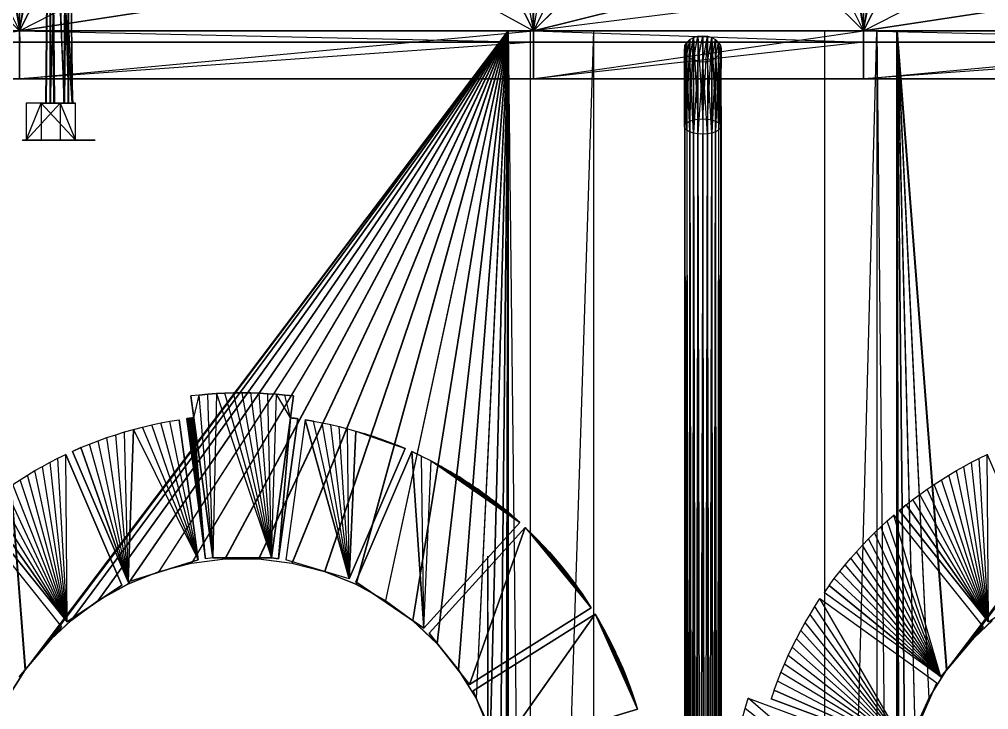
# Model space of a CAD drawing. Extents: x -41 to 47, y -35.8 to 51.3.
# Drawn here: x -8.547 to -5.907, y 44.248 to 46.127 of the extents above; entities that cross this region are included whole.
import ezdxf

# ---------------------------------------------------------------- set-up
doc = ezdxf.new("R2010")
doc.units = 0
doc.header["$MEASUREMENT"] = 0
doc.layers.add('PYDXF', color=8, linetype='CONTINUOUS')

msp = doc.modelspace()

# ---------------------------------------------------------------- linework, layer by layer
at = {"layer": 'PYDXF'}
for p, q in [((-8.4639, 45.8985), (-8.4639, 47.4074)), ((-8.4639, 45.8985), (-8.4627, 47.4074)), ((-8.4146, 47.4074), (-8.4639, 45.8985)), ((-8.4627, 47.4074), (-8.4627, 45.8985)), ((-8.4627, 47.4074), (-8.4135, 45.8985)), ((-8.4146, 45.8985), (-8.4146, 47.4074)), ((-8.4146, 47.4074), (-8.4135, 45.8985)), ((-8.4135, 47.4074), (-8.4135, 45.8985)), ((-8.4756, 45.8985), (-8.4639, 46.9818)), ((-8.4738, 45.8985), (-8.4639, 46.9818)), ((-8.4639, 46.9818), (-8.4264, 45.8985)), ((-8.4626, 46.9818), (-8.4515, 45.8985)), ((-8.4626, 46.9818), (-8.4023, 45.8985)), ((-8.4533, 45.8985), (-8.4626, 46.9818)), ((-8.4264, 45.8985), (-8.4147, 46.9818)), ((-8.4023, 45.8985), (-8.4134, 46.9818)), ((-8.5471, 46.9654), (-8.5471, 46.0954)), ((-8.5471, 46.9654), (-8.5467, 46.0954)), ((-8.5467, 46.9654), (-8.5467, 46.0954)), ((-7.1479, 46.0954), (-7.1479, 46.9654)), ((-7.1479, 46.0954), (-6.2484, 46.9654)), ((-7.1475, 46.9654), (-7.1479, 46.0954)), ((-7.1475, 46.9654), (-7.1475, 46.0954)), ((-6.2484, 46.9654), (-6.2484, 46.0954)), ((-6.2484, 46.9654), (-6.2479, 46.0954)), ((-6.248, 46.9654), (-6.2479, 46.0954)), ((-8.6467, 46.8654), (-8.5467, 46.0954)), ((-8.5467, 46.8654), (-8.5467, 46.0954)), ((-8.5467, 46.0954), (-8.5467, 46.8654)), ((-7.1475, 46.0954), (-7.1475, 46.8654)), ((-7.1474, 46.8654), (-7.1474, 46.0954)), ((-6.3479, 46.8654), (-6.2479, 46.0954)), ((-6.248, 46.8654), (-6.2479, 46.0954)), ((-6.2479, 46.0954), (-6.2479, 46.8654)), ((-8.5471, 46.0954), (-8.5471, 46.8154)), ((-8.5471, 46.0954), (-7.1479, 46.8154)), ((-8.5467, 46.8154), (-8.5471, 46.0954)), ((-8.4468, 46.8154), (-8.5467, 46.0954)), ((-8.5467, 46.8154), (-8.5467, 46.0954)), ((-8.4468, 46.8154), (-7.1475, 46.0954)), ((-7.1479, 46.8154), (-7.1479, 46.0954)), ((-7.1479, 46.8154), (-7.1475, 46.0954)), ((-7.1475, 46.0954), (-7.1475, 46.8154)), ((-6.2484, 46.0954), (-6.2484, 46.8154)), ((-6.2484, 46.0954), (-4.8491, 46.8154)), ((-6.248, 46.8154), (-6.2484, 46.0954)), ((-6.248, 46.8154), (-6.2479, 46.0954)), ((-6.148, 46.8154), (-6.2479, 46.0954)), ((-8.4738, 45.8985), (-8.4639, 46.7956)), ((-8.4246, 45.8985), (-8.4639, 46.7956)), ((-8.4041, 45.8985), (-8.4626, 46.7956)), ((-8.4533, 45.8985), (-8.4626, 46.7956)), ((-8.4264, 45.8985), (-8.4147, 46.7956)), ((-8.4147, 46.7956), (-8.4246, 45.8985)), ((-8.4134, 46.7956), (-8.4041, 45.8985)), ((-8.4023, 45.8985), (-8.4134, 46.7956)), ((-8.5467, 46.7154), (-8.5467, 46.0954)), ((-8.5467, 46.0954), (-8.5467, 46.7154)), ((-7.1475, 46.7154), (-7.1475, 46.0954)), ((-7.1475, 46.0954), (-7.1475, 46.7154)), ((-6.2479, 46.7154), (-6.2479, 46.0954)), ((-6.2479, 46.0954), (-6.2479, 46.7154)), ((-8.6466, 46.6654), (-8.5467, 46.0954)), ((-7.1475, 46.0954), (-7.0475, 46.6654)), ((-6.3479, 46.6654), (-6.2479, 46.0954)), ((-8.5467, 46.0954), (-8.4468, 46.6154)), ((-7.2474, 46.6154), (-7.1475, 46.0954)), ((-6.2479, 46.0954), (-6.148, 46.6154)), ((-8.6467, 46.2954), (-8.5467, 46.0954)), ((-7.2474, 46.2954), (-8.5467, 46.0954)), ((-8.5467, 46.0954), (-7.2474, 46.2954)), ((-8.4468, 46.2954), (-8.5467, 46.0954)), ((-8.5467, 46.0954), (-8.4468, 46.2954)), ((-7.1475, 46.0954), (-7.2474, 46.2954)), ((-7.2474, 46.2954), (-7.1475, 46.0954)), ((-6.3479, 46.2954), (-7.1475, 46.0954)), ((-7.1475, 46.0954), (-7.0475, 46.2954)), ((-7.1474, 46.0954), (-6.3479, 46.2954)), ((-7.0475, 46.2954), (-7.1474, 46.0954)), ((-6.3479, 46.2954), (-6.248, 46.0954)), ((-6.2479, 46.0954), (-4.9486, 46.2954)), ((-4.9486, 46.2954), (-6.2479, 46.0954)), ((-6.148, 46.2954), (-6.2479, 46.0954)), ((-6.2479, 46.0954), (-6.148, 46.2954)), ((-8.5467, 46.0954), (-8.6467, 46.1954)), ((-7.0475, 46.1954), (-7.1475, 46.0954)), ((-6.3479, 46.1954), (-7.1475, 46.0954)), ((-6.2479, 46.0954), (-6.3479, 46.1954)), ((-9.4466, 46.0954), (-8.5471, 46.0954)), ((-9.4466, 46.0954), (-8.5467, 46.0954)), ((-8.5467, 46.0954), (-9.4462, 46.0954)), ((-8.5466, 46.0954), (-9.4462, 46.0954)), ((-9.4462, 46.0954), (-8.5467, 46.0954)), ((-9.4462, 45.9654), (-8.5467, 46.0954)), ((-9.4461, 46.0954), (-8.5466, 46.0654)), ((-8.667, 46.0954), (-7.217, 46.0954)), ((-8.5319, 44.3564), (-8.667, 46.0954)), ((-8.6663, 46.0954), (-8.5312, 44.3564)), ((-8.6663, 46.0954), (-7.2163, 46.0954)), ((-8.6663, 46.0954), (-7.217, 46.0954)), ((-8.5467, 46.0954), (-8.5471, 46.0954)), ((-8.5471, 46.0954), (-8.5467, 46.0954)), ((-8.5471, 46.0954), (-7.1475, 46.0954)), ((-8.5471, 46.0954), (-7.1479, 46.0954)), ((-8.5467, 46.0954), (-8.5466, 46.0654)), ((-8.5467, 46.0954), (-8.5467, 45.9654)), ((-7.1475, 46.0954), (-8.5467, 46.0954)), ((-7.1474, 46.0954), (-8.5467, 46.0954)), ((-8.5466, 46.0654), (-8.5467, 46.0954)), ((-8.5467, 46.0954), (-7.1475, 46.0954)), ((-8.5467, 45.9654), (-7.1475, 46.0954)), ((-8.5467, 45.9654), (-8.5467, 46.0954)), ((-8.5466, 46.0654), (-8.5466, 46.0954)), ((-8.5466, 46.0954), (-7.1474, 46.0654)), ((-7.217, 46.0954), (-8.5319, 44.3564)), ((-8.5312, 44.3564), (-7.2163, 46.0954)), ((-7.217, 46.0954), (-8.4739, 44.4276)), ((-7.2163, 46.0954), (-8.4732, 44.4276)), ((-7.217, 46.0954), (-8.4073, 44.4909)), ((-7.2163, 46.0954), (-8.4067, 44.4909)), ((-7.217, 46.0954), (-8.3334, 44.5452)), ((-7.2163, 46.0954), (-8.3327, 44.5452)), ((-7.217, 46.0954), (-8.2531, 44.5898)), ((-7.2163, 46.0954), (-8.2524, 44.5898)), ((-7.217, 46.0954), (-8.1678, 44.6239)), ((-7.2163, 46.0954), (-8.1672, 44.6239)), ((-7.217, 46.0954), (-8.0789, 44.6469)), ((-7.2163, 46.0954), (-8.0783, 44.6469)), ((-7.217, 46.0954), (-7.9879, 44.6585)), ((-7.2163, 46.0954), (-7.9872, 44.6585)), ((-7.217, 46.0954), (-7.8961, 44.6585)), ((-7.2163, 46.0954), (-7.8954, 44.6585)), ((-7.217, 46.0954), (-7.805, 44.6469)), ((-7.2163, 46.0954), (-7.8043, 44.6469)), ((-7.217, 46.0954), (-7.7161, 44.6239)), ((-7.2163, 46.0954), (-7.7154, 44.6239)), ((-7.217, 46.0954), (-7.6308, 44.5898)), ((-7.2163, 46.0954), (-7.6302, 44.5898)), ((-7.217, 46.0954), (-7.5506, 44.5452)), ((-7.2163, 46.0954), (-7.5499, 44.5452)), ((-7.217, 46.0954), (-7.4766, 44.4909)), ((-7.2163, 46.0954), (-7.4759, 44.4909)), ((-7.217, 46.0954), (-7.41, 44.4276)), ((-7.2163, 46.0954), (-7.4094, 44.4276)), ((-7.217, 46.0954), (-7.352, 44.3564)), ((-7.2163, 46.0954), (-7.3514, 44.3564)), ((-7.217, 46.0954), (-7.3035, 44.2785)), ((-7.2163, 46.0954), (-7.3028, 44.2785)), ((-7.217, 46.0954), (-7.2652, 44.1951)), ((-7.2163, 46.0954), (-7.2645, 44.1951)), ((-7.217, 46.0954), (-7.2377, 44.1074)), ((-7.2163, 46.0954), (-7.2371, 44.1074)), ((-7.217, 46.0954), (-7.2216, 44.0171)), ((-7.2163, 46.0954), (-7.2209, 44.0171)), ((-7.217, 46.0954), (-7.217, 43.9254)), ((-7.217, 46.0954), (-7.2163, 46.0954)), ((-7.217, 46.0954), (-7.2163, 43.9254)), ((-7.2163, 46.0954), (-7.2163, 43.9254)), ((-6.1562, 46.0954), (-7.2162, 46.0954)), ((-7.2162, 46.0954), (-7.2162, 40.7954)), ((-7.1552, 46.0954), (-7.2162, 46.0954)), ((-7.2162, 46.0954), (-7.1552, 40.7954)), ((-6.9839, 46.0954), (-7.1552, 46.0954)), ((-7.1552, 40.7954), (-7.1552, 46.0954)), ((-6.9839, 46.0954), (-7.1552, 40.7954)), ((-6.1562, 46.0954), (-7.1552, 46.0954)), ((-7.1479, 46.0954), (-6.2484, 46.0954)), ((-7.1479, 46.0954), (-7.1475, 46.0954)), ((-7.1479, 46.0954), (-6.2479, 46.0954)), ((-6.248, 46.0954), (-7.1475, 46.0954)), ((-7.1475, 46.0954), (-7.1474, 46.0654)), ((-7.1475, 46.0954), (-7.1475, 45.9654)), ((-7.1474, 46.0654), (-7.1474, 46.0954)), ((-6.2478, 46.0954), (-7.1474, 46.0954)), ((-7.1474, 46.0954), (-6.2479, 46.0954)), ((-7.1474, 46.0954), (-6.2478, 46.0654)), ((-7.1474, 45.9654), (-6.2479, 46.0954)), ((-7.1474, 45.9654), (-7.1474, 46.0954)), ((-6.9839, 46.0954), (-6.9839, 40.7954)), ((-6.9839, 46.0954), (-6.3541, 46.0954)), ((-6.1562, 46.0954), (-6.9839, 46.0954)), ((-6.2116, 46.0954), (-6.3541, 46.0954)), ((-6.3541, 46.0954), (-6.3541, 40.7954)), ((-6.3541, 40.7954), (-6.2116, 46.0954)), ((-6.1562, 46.0954), (-6.3541, 46.0954)), ((-6.2484, 46.0954), (-4.8491, 46.0954)), ((-6.2484, 46.0954), (-6.2479, 46.0954)), ((-6.2484, 46.0954), (-4.8487, 46.0954)), ((-6.2479, 46.0954), (-6.2484, 46.0954)), ((-6.2479, 46.0954), (-6.2478, 46.0654)), ((-6.2479, 46.0954), (-6.2479, 45.9654)), ((-6.2479, 46.0954), (-4.8487, 46.0954)), ((-4.8487, 46.0954), (-6.2479, 46.0954)), ((-6.2479, 45.9654), (-4.8487, 46.0954)), ((-6.2479, 45.9654), (-6.2479, 46.0954)), ((-6.2478, 46.0654), (-6.2478, 46.0954)), ((-6.2478, 46.0954), (-4.8486, 46.0654)), ((-6.2478, 46.0954), (-4.8486, 46.0954)), ((-6.2116, 46.0954), (-6.1562, 46.0954)), ((-6.2116, 46.0954), (-6.1562, 40.7954)), ((-6.1562, 46.0954), (-6.2116, 46.0954)), ((-6.2116, 46.0954), (-6.2116, 40.7954)), ((-6.157, 43.9254), (-6.157, 46.0954)), ((-6.157, 46.0954), (-4.707, 46.0954)), ((-6.157, 46.0954), (-6.1524, 44.0171)), ((-6.157, 46.0954), (-6.1563, 46.0954)), ((-6.1563, 46.0954), (-6.157, 43.9254)), ((-6.157, 46.0954), (-6.0704, 44.2785)), ((-6.157, 46.0954), (-6.1362, 44.1074)), ((-6.157, 46.0954), (-6.1088, 44.1951)), ((-6.0219, 44.3564), (-6.157, 46.0954)), ((-6.1563, 46.0954), (-6.1563, 43.9254)), ((-6.1517, 44.0171), (-6.1563, 46.0954)), ((-6.1563, 46.0954), (-6.1081, 44.1951)), ((-6.1563, 46.0954), (-6.1355, 44.1074)), ((-6.1563, 46.0954), (-6.0212, 44.3564)), ((-6.1563, 46.0954), (-6.0698, 44.2785)), ((-6.1563, 46.0954), (-4.7063, 46.0954)), ((-6.1563, 46.0954), (-4.707, 46.0954)), ((-6.1562, 40.7954), (-6.1562, 46.0954)), ((-6.1562, 46.0954), (-6.1562, 40.7954)), ((-4.707, 46.0954), (-6.0219, 44.3564)), ((-6.0212, 44.3564), (-4.7063, 46.0954)), ((-4.707, 46.0954), (-5.9639, 44.4276)), ((-4.7063, 46.0954), (-5.9632, 44.4276)), ((-6.7295, 46.0292), (-6.7216, 46.0718)), ((-6.7295, 46.0645), (-6.7216, 46.0718)), ((-6.7295, 45.8457), (-6.7216, 46.0718)), ((-6.7216, 46.0718), (-6.7112, 46.0774)), ((-6.7216, 46.0218), (-6.7112, 46.0774)), ((-6.7216, 45.85), (-6.7112, 46.0774)), ((-6.7216, 46.0718), (-6.7216, 46.0218)), ((-6.7216, 46.0718), (-6.7216, 45.85)), ((-6.7112, 46.0774), (-6.6992, 46.081)), ((-6.7112, 46.0162), (-6.6992, 46.081)), ((-6.7112, 46.0774), (-6.7112, 46.0162)), ((-6.7112, 46.0774), (-6.6992, 45.8554)), ((-6.7112, 46.0774), (-6.7112, 45.8533)), ((-6.6992, 46.081), (-6.6862, 46.0822)), ((-6.6992, 46.0127), (-6.6862, 46.0822)), ((-6.6992, 46.081), (-6.6992, 46.0127)), ((-6.6992, 46.081), (-6.6992, 45.8554)), ((-6.6992, 46.081), (-6.6862, 45.8561)), ((-6.6862, 46.0822), (-6.6733, 46.081)), ((-6.6862, 46.0822), (-6.6862, 46.0115)), ((-6.6862, 45.8561), (-6.6862, 46.0822)), ((-6.6862, 46.0115), (-6.6733, 46.081)), ((-6.6862, 45.8561), (-6.6733, 46.081)), ((-6.6733, 46.081), (-6.6612, 46.0774)), ((-6.6733, 46.081), (-6.6733, 46.0127)), ((-6.6733, 46.081), (-6.6733, 45.8554)), ((-6.6733, 46.0127), (-6.6612, 46.0774)), ((-6.6733, 45.8554), (-6.6612, 46.0774)), ((-6.6612, 46.0774), (-6.6509, 46.0718)), ((-6.6612, 46.0774), (-6.6612, 46.0162)), ((-6.6612, 46.0774), (-6.6612, 45.8533)), ((-6.6612, 46.0774), (-6.6509, 45.85)), ((-6.6612, 46.0162), (-6.6509, 46.0718)), ((-6.6509, 46.0718), (-6.6509, 46.0218)), ((-6.6509, 46.0718), (-6.6429, 46.0645)), ((-6.6429, 45.8457), (-6.6509, 46.0718)), ((-6.6509, 45.85), (-6.6509, 46.0718)), ((-9.4462, 46.0654), (-8.5467, 46.0654)), ((-8.5467, 46.0654), (-9.4462, 45.9654)), ((-8.5466, 46.0654), (-9.4461, 46.0654)), ((-8.5467, 45.9654), (-8.5467, 46.0654)), ((-8.5467, 46.0654), (-7.1474, 46.0654)), ((-7.1474, 46.0654), (-8.5467, 45.9654)), ((-8.5467, 46.0654), (-8.5467, 45.9654)), ((-7.1474, 46.0654), (-8.5466, 46.0654)), ((-7.1474, 45.9654), (-7.1474, 46.0654)), ((-7.1474, 46.0654), (-6.2479, 46.0654)), ((-6.2479, 46.0654), (-7.1474, 45.9654)), ((-7.1474, 46.0654), (-7.1474, 45.9654)), ((-6.2478, 46.0654), (-7.1474, 46.0654)), ((-6.7345, 46.056), (-6.7362, 46.0468)), ((-6.7362, 45.8354), (-6.7345, 46.056)), ((-6.7345, 46.0377), (-6.7362, 46.0468)), ((-6.7345, 45.83), (-6.7362, 46.0468)), ((-6.7362, 46.0468), (-6.7362, 45.8354)), ((-6.7345, 46.056), (-6.7295, 46.0645)), ((-6.7345, 46.0377), (-6.7295, 46.0645)), ((-6.7345, 45.8407), (-6.7295, 46.0645)), ((-6.7345, 46.056), (-6.7345, 46.0377)), ((-6.7345, 46.056), (-6.7345, 45.8407)), ((-6.7295, 46.0645), (-6.7295, 46.0292)), ((-6.7295, 46.0645), (-6.7295, 45.8457)), ((-6.6509, 46.0218), (-6.6429, 46.0645)), ((-6.6429, 46.0645), (-6.6379, 46.056)), ((-6.6429, 46.0645), (-6.6429, 46.0292)), ((-6.6429, 46.0645), (-6.6429, 45.8457)), ((-6.6379, 45.8407), (-6.6429, 46.0645)), ((-6.6429, 46.0292), (-6.6379, 46.056)), ((-6.6379, 46.056), (-6.6379, 46.0377)), ((-6.6379, 46.056), (-6.6362, 46.0468)), ((-6.6379, 46.056), (-6.6362, 45.8354)), ((-6.6379, 45.8407), (-6.6379, 46.056)), ((-6.6379, 46.0377), (-6.6362, 46.0468)), ((-6.6362, 46.0468), (-6.6379, 45.83)), ((-6.6362, 45.8354), (-6.6362, 46.0468)), ((-6.2479, 45.9654), (-6.2479, 46.0654)), ((-6.2479, 46.0654), (-4.8486, 46.0654)), ((-4.8486, 46.0654), (-6.2479, 45.9654)), ((-6.2479, 46.0654), (-6.2479, 45.9654)), ((-4.8486, 46.0654), (-6.2478, 46.0654)), ((-6.7345, 46.0377), (-6.7295, 46.0292)), ((-6.7345, 46.0377), (-6.7345, 45.83)), ((-6.7295, 45.825), (-6.7345, 46.0377)), ((-6.7295, 46.0292), (-6.7216, 46.0218)), ((-6.7295, 46.0292), (-6.7295, 45.825)), ((-6.7216, 45.8207), (-6.7295, 46.0292)), ((-6.7216, 46.0218), (-6.7112, 46.0162)), ((-6.7216, 46.0218), (-6.7216, 45.8207)), ((-6.7112, 45.8174), (-6.7216, 46.0218)), ((-6.7112, 46.0162), (-6.6992, 46.0127)), ((-6.7112, 45.8174), (-6.7112, 46.0162)), ((-6.6733, 46.0127), (-6.6612, 46.0162)), ((-6.6612, 46.0162), (-6.6509, 46.0218)), ((-6.6509, 46.0218), (-6.6612, 45.8174)), ((-6.6612, 45.8174), (-6.6612, 46.0162)), ((-6.6509, 46.0218), (-6.6429, 46.0292)), ((-6.6429, 46.0292), (-6.6509, 45.8207)), ((-6.6509, 45.8207), (-6.6509, 46.0218)), ((-6.6429, 46.0292), (-6.6379, 46.0377)), ((-6.6379, 46.0377), (-6.6429, 45.825)), ((-6.6429, 46.0292), (-6.6429, 45.825)), ((-6.6379, 45.83), (-6.6379, 46.0377)), ((-6.6992, 46.0127), (-6.7112, 45.8174)), ((-6.6992, 46.0127), (-6.6862, 46.0115)), ((-6.6992, 45.8154), (-6.6992, 46.0127)), ((-6.6862, 46.0115), (-6.6992, 45.8154)), ((-6.6862, 46.0115), (-6.6733, 46.0127)), ((-6.6733, 45.8154), (-6.6862, 46.0115)), ((-6.6862, 46.0115), (-6.6862, 45.8147)), ((-6.6612, 45.8174), (-6.6733, 46.0127)), ((-6.6733, 46.0127), (-6.6733, 45.8154)), ((-8.5467, 45.9654), (-9.4462, 45.9654)), ((-9.4462, 45.9654), (-8.5467, 45.9654)), ((-7.1475, 45.9654), (-8.5467, 45.9654)), ((-8.5467, 45.9654), (-7.1474, 45.9654)), ((-6.2479, 45.9654), (-7.1474, 45.9654)), ((-7.1474, 45.9654), (-6.2479, 45.9654)), ((-6.6862, 45.9854), (-6.6862, 45.8354)), ((-4.8487, 45.9654), (-6.2479, 45.9654)), ((-6.2479, 45.9654), (-4.8486, 45.9654)), ((-8.4879, 45.8985), (-8.5294, 45.8985)), ((-8.436, 45.8985), (-8.5294, 45.7985)), ((-8.5294, 45.8985), (-8.5294, 45.7985)), ((-8.436, 45.8985), (-8.5294, 45.8985)), ((-8.5294, 45.7985), (-8.4879, 45.8985)), ((-8.3944, 45.8985), (-8.4879, 45.8985)), ((-8.4879, 45.8985), (-8.436, 45.8985)), ((-8.4879, 45.8985), (-8.3944, 45.7985)), ((-8.4879, 45.8985), (-8.4879, 45.7985)), ((-8.4738, 45.8985), (-8.4756, 45.8985)), ((-8.4756, 45.8985), (-8.4264, 45.8985)), ((-8.4264, 45.8985), (-8.4738, 45.8985)), ((-8.4738, 45.8985), (-8.4246, 45.8985)), ((-8.4639, 45.8985), (-8.4627, 45.8985)), ((-8.4639, 45.8985), (-8.4146, 45.8985)), ((-8.4639, 45.8985), (-8.4135, 45.8985)), ((-8.4135, 45.8985), (-8.4627, 45.8985)), ((-8.4533, 45.8985), (-8.4041, 45.8985)), ((-8.4533, 45.8985), (-8.4515, 45.8985)), ((-8.4023, 45.8985), (-8.4533, 45.8985)), ((-8.4515, 45.8985), (-8.4023, 45.8985)), ((-8.436, 45.8985), (-8.436, 45.7985)), ((-8.436, 45.8985), (-8.3944, 45.8985)), ((-8.436, 45.8985), (-8.3944, 45.7985)), ((-8.4264, 45.8985), (-8.4246, 45.8985)), ((-8.4135, 45.8985), (-8.4146, 45.8985)), ((-8.4041, 45.8985), (-8.4023, 45.8985)), ((-8.3944, 45.7985), (-8.3944, 45.8985)), ((-6.7362, 45.8354), (-6.7345, 45.8407)), ((-6.7362, 45.8354), (-6.7345, 40.2007)), ((-6.7362, 45.8354), (-6.7362, 40.1954)), ((-6.7345, 45.83), (-6.7362, 45.8354)), ((-6.7345, 45.8407), (-6.7295, 45.8457)), ((-6.7345, 45.8407), (-6.7345, 40.2007)), ((-6.7345, 45.8407), (-6.7295, 40.2057)), ((-6.7295, 45.8457), (-6.7216, 45.85)), ((-6.7295, 45.8457), (-6.7295, 40.2057)), ((-6.7295, 45.8457), (-6.7216, 40.21)), ((-6.7216, 45.85), (-6.7112, 45.8533)), ((-6.7216, 40.21), (-6.7216, 45.85)), ((-6.7216, 45.85), (-6.7112, 40.2133)), ((-6.7112, 45.8533), (-6.6992, 45.8554)), ((-6.7112, 45.8533), (-6.7112, 40.2133)), ((-6.7112, 45.8533), (-6.6992, 40.2154)), ((-6.6992, 45.8554), (-6.6862, 45.8561)), ((-6.6992, 45.8554), (-6.6862, 40.2161)), ((-6.6992, 40.2154), (-6.6992, 45.8554)), ((-6.6862, 45.8561), (-6.6733, 45.8554)), ((-6.6862, 45.8561), (-6.6862, 40.2161)), ((-6.6862, 40.2161), (-6.6733, 45.8554)), ((-6.6862, 45.8354), (-6.6862, 40.1954)), ((-6.6733, 45.8554), (-6.6612, 45.8533)), ((-6.6733, 45.8554), (-6.6733, 40.2154)), ((-6.6733, 40.2154), (-6.6612, 45.8533)), ((-6.6612, 45.8533), (-6.6509, 45.85)), ((-6.6612, 45.8533), (-6.6612, 40.2133)), ((-6.6612, 40.2133), (-6.6509, 45.85)), ((-6.6429, 45.8457), (-6.6509, 45.85)), ((-6.6429, 40.2057), (-6.6509, 45.85)), ((-6.6509, 45.85), (-6.6509, 40.21)), ((-6.6379, 45.8407), (-6.6429, 45.8457)), ((-6.6429, 45.8457), (-6.6379, 40.2007)), ((-6.6429, 45.8457), (-6.6429, 40.2057)), ((-6.6379, 45.8407), (-6.6379, 40.2007)), ((-6.6379, 45.8407), (-6.6362, 45.8354)), ((-6.6379, 45.8407), (-6.6362, 40.1954)), ((-6.6362, 45.8354), (-6.6379, 40.19)), ((-6.6362, 45.8354), (-6.6379, 45.83)), ((-6.6362, 45.8354), (-6.6362, 40.1954)), ((-6.7345, 45.83), (-6.7362, 40.1954)), ((-6.7345, 45.83), (-6.7345, 40.19)), ((-6.7295, 45.825), (-6.7345, 45.83)), ((-6.7295, 45.825), (-6.7345, 40.19)), ((-6.7216, 45.8207), (-6.7295, 45.825)), ((-6.7295, 45.825), (-6.7295, 40.185)), ((-6.7216, 45.8207), (-6.7295, 40.185)), ((-6.7112, 45.8174), (-6.7216, 45.8207)), ((-6.7216, 45.8207), (-6.7216, 40.1807)), ((-6.7112, 45.8174), (-6.7216, 40.1807)), ((-6.6992, 45.8154), (-6.7112, 45.8174)), ((-6.7112, 40.1774), (-6.7112, 45.8174)), ((-6.6992, 45.8154), (-6.7112, 40.1774)), ((-6.6862, 45.8147), (-6.6992, 45.8154)), ((-6.6992, 40.1754), (-6.6992, 45.8154)), ((-6.6862, 45.8147), (-6.6992, 40.1754)), ((-6.6733, 45.8154), (-6.6862, 45.8147)), ((-6.6862, 45.8147), (-6.6862, 40.1747)), ((-6.6733, 40.1754), (-6.6862, 45.8147)), ((-6.6612, 45.8174), (-6.6733, 45.8154)), ((-6.6733, 45.8154), (-6.6733, 40.1754)), ((-6.6612, 40.1774), (-6.6733, 45.8154)), ((-6.6509, 45.8207), (-6.6612, 45.8174)), ((-6.6612, 45.8174), (-6.6612, 40.1774)), ((-6.6509, 40.1807), (-6.6612, 45.8174)), ((-6.6429, 45.825), (-6.6509, 40.1807)), ((-6.6429, 45.825), (-6.6509, 45.8207)), ((-6.6509, 40.1807), (-6.6509, 45.8207)), ((-6.6379, 45.83), (-6.6429, 40.185)), ((-6.6379, 45.83), (-6.6429, 45.825)), ((-6.6429, 45.825), (-6.6429, 40.185)), ((-6.6379, 45.83), (-6.6379, 40.19)), ((-8.5395, 45.7985), (-8.538, 45.7985)), ((-8.5395, 45.7985), (-8.3428, 45.7985)), ((-8.538, 45.7985), (-8.3412, 45.7985)), ((-8.3428, 45.7985), (-8.538, 45.7985)), ((-8.5294, 45.7985), (-8.436, 45.7985)), ((-8.5294, 45.7985), (-8.4879, 45.7985)), ((-8.3944, 45.7985), (-8.4879, 45.7985)), ((-8.436, 45.7985), (-8.4879, 45.7985)), ((-8.3944, 45.7985), (-8.436, 45.7985)), ((-8.3412, 45.7985), (-8.3428, 45.7985)), ((-8.0575, 45.1045), (-8.0807, 45.102)), ((-8.0807, 45.1022), (-8.0807, 45.102)), ((-8.0726, 45.0425), (-8.0807, 45.102)), ((-8.0807, 45.102), (-8.0727, 45.0425)), ((-8.0726, 45.0425), (-8.0575, 45.1045)), ((-8.0575, 45.1045), (-8.0342, 45.1066)), ((-8.0342, 45.1066), (-8.0575, 45.1045)), ((-8.0209, 44.661), (-8.0575, 45.1045)), ((-8.0342, 45.1066), (-8.0109, 45.1082)), ((-8.0109, 45.1082), (-8.0342, 45.1066)), ((-8.0209, 44.661), (-8.0342, 45.1066)), ((-8.0109, 45.1082), (-8.0209, 44.661)), ((-8.0109, 45.1082), (-7.9875, 45.1093)), ((-7.9875, 45.1093), (-8.0109, 45.1082)), ((-8.0109, 45.1082), (-7.861, 44.661)), ((-7.9875, 45.1093), (-7.9641, 45.11)), ((-7.9642, 45.11), (-7.9875, 45.1093)), ((-7.861, 44.661), (-7.9875, 45.1093)), ((-7.9408, 45.1102), (-7.9642, 45.11)), ((-7.9641, 45.11), (-7.9408, 45.1102)), ((-7.861, 44.661), (-7.9641, 45.11)), ((-7.9174, 45.11), (-7.9408, 45.1102)), ((-7.9408, 45.1102), (-7.9174, 45.11)), ((-7.861, 44.661), (-7.9408, 45.1102)), ((-7.894, 45.1093), (-7.9174, 45.11)), ((-7.9174, 45.11), (-7.894, 45.1093)), ((-7.861, 44.661), (-7.9174, 45.11)), ((-7.8707, 45.1081), (-7.894, 45.1093)), ((-7.894, 45.1093), (-7.8707, 45.1081)), ((-7.861, 44.661), (-7.894, 45.1093)), ((-7.8707, 45.1081), (-7.8473, 45.1065)), ((-7.8474, 45.1065), (-7.8707, 45.1081)), ((-7.861, 44.661), (-7.8707, 45.1081)), ((-7.861, 44.661), (-7.8473, 45.1065)), ((-7.8241, 45.1044), (-7.8474, 45.1065)), ((-7.8473, 45.1065), (-7.8241, 45.1044)), ((-7.8089, 45.0424), (-7.8473, 45.1065)), ((-7.8241, 45.1044), (-7.8008, 45.1019)), ((-7.8009, 45.1019), (-7.8241, 45.1044)), ((-7.8089, 45.0424), (-7.8241, 45.1044)), ((-7.8009, 45.1019), (-7.8089, 45.0424)), ((-7.8089, 45.0424), (-7.8008, 45.1019)), ((-7.8008, 45.1021), (-7.8008, 45.1019)), ((-8.0908, 45.0403), (-8.0925, 45.04)), ((-8.0925, 45.04), (-8.0408, 44.6586)), ((-8.0892, 45.0405), (-8.0909, 45.0403)), ((-8.0908, 45.0403), (-8.0892, 45.0405)), ((-8.0408, 44.6586), (-8.0908, 45.0403)), ((-8.0876, 45.0407), (-8.0892, 45.0405)), ((-8.0892, 45.0405), (-8.0875, 45.0407)), ((-8.0408, 44.6586), (-8.0892, 45.0405)), ((-8.0859, 45.0409), (-8.0876, 45.0407)), ((-8.0875, 45.0407), (-8.0859, 45.0409)), ((-8.0408, 44.6586), (-8.0875, 45.0407)), ((-8.0843, 45.0411), (-8.0859, 45.0409)), ((-8.0859, 45.0409), (-8.0842, 45.0411)), ((-8.0408, 44.6586), (-8.0859, 45.0409)), ((-8.0826, 45.0413), (-8.0843, 45.0411)), ((-8.0842, 45.0411), (-8.0826, 45.0413)), ((-8.0408, 44.6586), (-8.0842, 45.0411)), ((-8.0826, 45.0413), (-8.0809, 45.0415)), ((-8.0809, 45.0415), (-8.0826, 45.0413)), ((-8.0408, 44.6586), (-8.0826, 45.0413)), ((-8.0793, 45.0418), (-8.0809, 45.0415)), ((-8.0809, 45.0415), (-8.0793, 45.0418)), ((-8.0408, 44.6586), (-8.0809, 45.0415)), ((-8.0793, 45.0418), (-8.0776, 45.042)), ((-8.0776, 45.042), (-8.0793, 45.0418)), ((-8.0408, 44.6586), (-8.0793, 45.0418)), ((-8.0776, 45.042), (-8.076, 45.0422)), ((-8.076, 45.0422), (-8.0776, 45.042)), ((-8.0408, 44.6586), (-8.0776, 45.042)), ((-8.0743, 45.0424), (-8.076, 45.0422)), ((-8.076, 45.0422), (-8.0743, 45.0424)), ((-8.0408, 44.6586), (-8.076, 45.0422)), ((-8.0727, 45.0425), (-8.0743, 45.0424)), ((-8.0743, 45.0424), (-8.0727, 45.0425)), ((-8.0408, 44.6586), (-8.0743, 45.0424)), ((-8.0408, 44.6586), (-8.0727, 45.0425)), ((-8.0726, 45.0425), (-8.0209, 44.661)), ((-8.0209, 44.661), (-8.0726, 45.0425)), ((-7.809, 45.0424), (-7.8611, 44.661)), ((-7.861, 44.661), (-7.8089, 45.0424)), ((-7.809, 45.0424), (-7.8412, 44.6585)), ((-7.8412, 44.6585), (-7.809, 45.0424)), ((-7.8412, 44.6585), (-7.7891, 45.0399)), ((-7.7891, 45.0399), (-7.8412, 44.6585)), ((-7.809, 45.0424), (-7.8073, 45.0422)), ((-7.809, 45.0424), (-7.7891, 45.0399)), ((-7.8073, 45.0422), (-7.8057, 45.042)), ((-7.7891, 45.0399), (-7.8073, 45.0422)), ((-7.7891, 45.0399), (-7.8057, 45.042)), ((-7.8056, 45.042), (-7.804, 45.0418)), ((-7.804, 45.0418), (-7.8024, 45.0416)), ((-7.7891, 45.0399), (-7.804, 45.0418)), ((-7.7891, 45.0399), (-7.8024, 45.0416)), ((-7.8023, 45.0416), (-7.8007, 45.0414)), ((-7.8007, 45.0414), (-7.799, 45.0412)), ((-7.7891, 45.0399), (-7.8007, 45.0414)), ((-7.7891, 45.0399), (-7.799, 45.0412)), ((-7.799, 45.0412), (-7.7974, 45.041)), ((-7.7891, 45.0399), (-7.7974, 45.041)), ((-7.7974, 45.041), (-7.7957, 45.0408)), ((-7.7891, 45.0399), (-7.7957, 45.0408)), ((-7.7957, 45.0408), (-7.7941, 45.0406)), ((-7.7891, 45.0399), (-7.7941, 45.0406)), ((-7.7941, 45.0406), (-7.7924, 45.0404)), ((-7.7924, 45.0404), (-7.7908, 45.0401)), ((-7.7891, 45.0399), (-7.7924, 45.0404)), ((-7.7891, 45.0399), (-7.7908, 45.0401)), ((-7.7908, 45.0401), (-7.7891, 45.0399)), ((-8.2363, 45.0109), (-8.2117, 45.0173)), ((-8.2117, 45.0173), (-8.187, 45.0231)), ((-8.0605, 44.6555), (-8.2117, 45.0173)), ((-8.0605, 44.6555), (-8.1871, 45.0231)), ((-8.187, 45.0231), (-8.1622, 45.0283)), ((-8.1622, 45.0283), (-8.1373, 45.033)), ((-8.0605, 44.6555), (-8.1622, 45.0283)), ((-8.1373, 45.033), (-8.1123, 45.0372)), ((-8.0605, 44.6555), (-8.1373, 45.033)), ((-8.1123, 45.0373), (-8.1123, 45.0372)), ((-8.0605, 44.6555), (-8.1123, 45.0372)), ((-8.1123, 45.0372), (-8.0605, 44.6555)), ((-7.7693, 45.037), (-7.8214, 44.6554)), ((-7.7693, 45.037), (-7.6494, 44.604)), ((-7.7693, 45.037), (-7.746, 45.0332)), ((-7.6494, 44.604), (-7.7693, 45.037)), ((-7.7459, 45.0332), (-7.7693, 45.037)), ((-7.746, 45.0332), (-7.7227, 45.0288)), ((-7.6494, 44.604), (-7.746, 45.0332)), ((-7.7227, 45.0288), (-7.6995, 45.0239)), ((-7.6494, 44.604), (-7.7227, 45.0288)), ((-7.6995, 45.0239), (-7.6764, 45.0186)), ((-7.6494, 44.604), (-7.6995, 45.0239)), ((-7.6494, 44.604), (-7.6764, 45.0186)), ((-7.6764, 45.0186), (-7.6534, 45.0128)), ((-8.3328, 44.9799), (-8.309, 44.9885)), ((-8.2509, 44.596), (-8.309, 44.9885)), ((-8.3089, 44.9885), (-8.2849, 44.9965)), ((-8.2849, 44.9965), (-8.2607, 45.004)), ((-8.2509, 44.596), (-8.2849, 44.9965)), ((-8.2607, 45.004), (-8.2363, 45.0109)), ((-8.2509, 44.596), (-8.2607, 45.004)), ((-8.2509, 44.596), (-8.2363, 45.0109)), ((-8.2363, 45.0109), (-8.2508, 44.596)), ((-8.2363, 45.0109), (-8.0605, 44.6555)), ((-7.6534, 45.0128), (-7.6306, 45.0065)), ((-7.6494, 44.604), (-7.6534, 45.0128)), ((-7.6494, 44.604), (-7.6306, 45.0065)), ((-7.6306, 45.0065), (-7.6494, 44.604)), ((-7.6306, 45.0065), (-7.6079, 44.9997)), ((-7.6306, 45.0065), (-7.4968, 44.9587)), ((-7.6079, 44.9997), (-7.5854, 44.9924)), ((-7.4968, 44.9587), (-7.6079, 44.9997)), ((-7.4968, 44.9587), (-7.5854, 44.9924)), ((-7.5854, 44.9924), (-7.563, 44.9847)), ((-8.38, 44.9612), (-8.4032, 44.951)), ((-8.4032, 44.951), (-8.38, 44.9612)), ((-8.38, 44.9612), (-8.3565, 44.9708)), ((-8.38, 44.9612), (-8.2509, 44.596)), ((-8.2508, 44.596), (-8.3799, 44.9612)), ((-8.3565, 44.9708), (-8.3328, 44.9799)), ((-8.2509, 44.596), (-8.3565, 44.9708)), ((-8.2509, 44.596), (-8.3328, 44.9799)), ((-7.4968, 44.9587), (-7.563, 44.9847)), ((-7.5629, 44.9847), (-7.5407, 44.9765)), ((-7.5407, 44.9765), (-7.5187, 44.9678)), ((-7.4968, 44.9587), (-7.5407, 44.9765)), ((-7.5187, 44.9678), (-7.4968, 44.9587)), ((-7.4968, 44.9587), (-7.5187, 44.9678)), ((-8.4426, 44.9323), (-8.4213, 44.9427)), ((-8.4216, 44.9433), (-8.4213, 44.9427)), ((-8.4213, 44.9427), (-8.2688, 44.5872)), ((-8.4174, 44.4872), (-8.4213, 44.9427)), ((-8.2688, 44.5872), (-8.4213, 44.9427)), ((-8.4033, 44.9512), (-8.4032, 44.951)), ((-8.2509, 44.596), (-8.4032, 44.951)), ((-8.4032, 44.951), (-8.2509, 44.596)), ((-7.6494, 44.604), (-7.4968, 44.9587)), ((-7.4968, 44.9587), (-7.6494, 44.604)), ((-7.4785, 44.9506), (-7.6312, 44.5957)), ((-7.6311, 44.5957), (-7.4785, 44.9506)), ((-7.4784, 44.9508), (-7.4785, 44.9506)), ((-7.4785, 44.9506), (-7.4462, 44.47)), ((-7.4785, 44.9506), (-7.4518, 44.9382)), ((-7.4461, 44.47), (-7.4785, 44.9506)), ((-7.4518, 44.9382), (-7.4785, 44.9506)), ((-7.4518, 44.9382), (-7.4255, 44.925)), ((-7.4462, 44.47), (-7.4518, 44.9382)), ((-5.9326, 44.9323), (-5.9113, 44.9427)), ((-5.9116, 44.9433), (-5.9113, 44.9427)), ((-5.9074, 44.4872), (-5.9113, 44.9427)), ((-5.9113, 44.9427), (-5.7588, 44.5872)), ((-8.5052, 44.8987), (-8.4846, 44.9103)), ((-8.4846, 44.9103), (-8.4637, 44.9215)), ((-8.4174, 44.4872), (-8.4846, 44.9103)), ((-8.4174, 44.4872), (-8.4638, 44.9215)), ((-8.4637, 44.9215), (-8.4426, 44.9323)), ((-8.4174, 44.4872), (-8.4427, 44.9323)), ((-7.4462, 44.47), (-7.4255, 44.925)), ((-7.4255, 44.925), (-7.1846, 44.7577)), ((-7.4255, 44.925), (-7.3996, 44.9112)), ((-7.1846, 44.7577), (-7.3996, 44.9112)), ((-7.3995, 44.9112), (-7.374, 44.8967)), ((-5.9952, 44.8987), (-5.9746, 44.9103)), ((-5.9746, 44.9103), (-5.9537, 44.9215)), ((-5.9074, 44.4872), (-5.9746, 44.9103)), ((-5.9074, 44.4872), (-5.9538, 44.9215)), ((-5.9537, 44.9215), (-5.9326, 44.9323)), ((-5.9074, 44.4872), (-5.9327, 44.9323)), ((-8.5457, 44.874), (-8.5256, 44.8866)), ((-8.5256, 44.8866), (-8.5052, 44.8987)), ((-8.4174, 44.4872), (-8.5256, 44.8866)), ((-8.4174, 44.4872), (-8.5052, 44.8987)), ((-7.1846, 44.7577), (-7.374, 44.8967)), ((-7.374, 44.8967), (-7.3488, 44.8815)), ((-7.1846, 44.7577), (-7.3488, 44.8815)), ((-7.3487, 44.8815), (-7.3239, 44.8657)), ((-6.0357, 44.874), (-6.0156, 44.8866)), ((-6.0156, 44.8866), (-5.9952, 44.8987)), ((-5.9074, 44.4872), (-6.0156, 44.8866)), ((-5.9074, 44.4872), (-5.9952, 44.8987)), ((-8.5656, 44.8611), (-8.5457, 44.874)), ((-8.4174, 44.4872), (-8.5656, 44.8611)), ((-8.4174, 44.4872), (-8.5457, 44.874)), ((-7.1846, 44.7577), (-7.324, 44.8657)), ((-7.3239, 44.8657), (-7.2996, 44.8492)), ((-6.0751, 44.8478), (-6.0556, 44.8611)), ((-6.0556, 44.8611), (-6.0357, 44.874)), ((-5.9074, 44.4872), (-6.0556, 44.8611)), ((-5.9074, 44.4872), (-6.0357, 44.874)), ((-8.4174, 44.4872), (-8.6044, 44.834)), ((-8.4174, 44.4872), (-8.5851, 44.8478)), ((-7.2996, 44.8492), (-7.2756, 44.8322)), ((-7.1846, 44.7577), (-7.2996, 44.8492)), ((-7.1846, 44.7577), (-7.2756, 44.8322)), ((-7.2756, 44.8322), (-7.2521, 44.8144)), ((-6.1134, 44.8198), (-6.0944, 44.834)), ((-6.0944, 44.834), (-6.0751, 44.8478)), ((-5.9074, 44.4872), (-6.0944, 44.834)), ((-5.9074, 44.4872), (-6.0751, 44.8478)), ((-8.6421, 44.8053), (-8.4174, 44.4872)), ((-8.4174, 44.4872), (-8.6421, 44.8053)), ((-8.4174, 44.4872), (-8.6234, 44.8198)), ((-7.1846, 44.7577), (-7.2522, 44.8144)), ((-7.2522, 44.8144), (-7.2291, 44.7961)), ((-6.1321, 44.8053), (-6.1505, 44.7903)), ((-6.1505, 44.7903), (-6.1321, 44.8053)), ((-6.1321, 44.8053), (-6.1134, 44.8198)), ((-6.1321, 44.8053), (-5.9074, 44.4872)), ((-5.9074, 44.4872), (-6.1321, 44.8053)), ((-5.9074, 44.4872), (-6.1134, 44.8198)), ((-8.6758, 44.7774), (-8.4324, 44.4738)), ((-8.4174, 44.4872), (-8.6605, 44.7903)), ((-8.6605, 44.7903), (-8.4174, 44.4872)), ((-7.2291, 44.7961), (-7.2066, 44.7772)), ((-7.1846, 44.7577), (-7.2291, 44.7961)), ((-7.2066, 44.7772), (-7.1846, 44.7577)), ((-7.1846, 44.7577), (-7.2066, 44.7772)), ((-6.1835, 44.7617), (-6.1657, 44.7774)), ((-6.1662, 44.7779), (-6.1657, 44.7774)), ((-6.0378, 44.3377), (-6.1658, 44.7774)), ((-6.1658, 44.7774), (-5.9223, 44.4738)), ((-6.1506, 44.7904), (-6.1505, 44.7903)), ((-5.9074, 44.4872), (-6.1505, 44.7903)), ((-6.1505, 44.7903), (-5.9074, 44.4872)), ((-7.4462, 44.47), (-7.1846, 44.7577)), ((-7.1846, 44.7577), (-7.4461, 44.47)), ((-6.201, 44.7457), (-6.1835, 44.7617)), ((-6.0378, 44.3377), (-6.1835, 44.7617)), ((-7.1699, 44.7441), (-7.4317, 44.4561)), ((-7.1699, 44.7441), (-7.3213, 44.3162)), ((-7.3213, 44.3162), (-7.1699, 44.7441)), ((-7.1698, 44.7442), (-7.1699, 44.7441)), ((-7.1699, 44.7441), (-6.9897, 44.5252)), ((-7.1699, 44.7441), (-7.1528, 44.7277)), ((-7.1528, 44.7277), (-7.1699, 44.7441)), ((-7.1528, 44.7277), (-7.1361, 44.7109)), ((-6.9897, 44.5252), (-7.1528, 44.7277)), ((-6.2348, 44.7126), (-6.2181, 44.7293)), ((-6.2181, 44.7293), (-6.201, 44.7457)), ((-6.0378, 44.3377), (-6.2181, 44.7293)), ((-6.0378, 44.3377), (-6.201, 44.7457)), ((-7.1361, 44.7109), (-7.1197, 44.6938)), ((-6.9897, 44.5252), (-7.1361, 44.7109)), ((-6.2512, 44.6955), (-6.2348, 44.7126)), ((-6.0378, 44.3377), (-6.2349, 44.7126)), ((-7.1198, 44.6938), (-7.1038, 44.6763)), ((-6.9897, 44.5252), (-7.1198, 44.6938)), ((-6.9897, 44.5252), (-7.1038, 44.6763)), ((-7.1037, 44.6763), (-7.0881, 44.6585)), ((-6.283, 44.6602), (-6.2673, 44.678)), ((-6.2673, 44.678), (-6.2512, 44.6955)), ((-6.0378, 44.3377), (-6.2673, 44.678)), ((-6.0378, 44.3377), (-6.2513, 44.6955)), ((-8.2509, 44.596), (-8.0605, 44.6555)), ((-8.0605, 44.6555), (-8.2508, 44.596)), ((-8.1678, 44.6239), (-8.0789, 44.6469)), ((-8.1678, 44.6239), (-8.0783, 44.6469)), ((-8.1672, 44.6239), (-8.0783, 44.6469)), ((-8.0789, 44.6469), (-7.9879, 44.6585)), ((-8.0789, 44.6469), (-7.9872, 44.6585)), ((-8.0783, 44.6469), (-8.0789, 44.6469)), ((-8.0783, 44.6469), (-7.9872, 44.6585)), ((-8.0209, 44.661), (-8.0408, 44.6586)), ((-7.861, 44.661), (-8.0209, 44.661)), ((-8.0209, 44.661), (-7.861, 44.661)), ((-7.9879, 44.6585), (-7.8961, 44.6585)), ((-7.9879, 44.6585), (-7.8954, 44.6585)), ((-7.9872, 44.6585), (-7.9879, 44.6585)), ((-7.9872, 44.6585), (-7.8954, 44.6585)), ((-7.8961, 44.6585), (-7.805, 44.6469)), ((-7.8961, 44.6585), (-7.8043, 44.6469)), ((-7.8954, 44.6585), (-7.8961, 44.6585)), ((-7.8954, 44.6585), (-7.8043, 44.6469)), ((-7.8412, 44.6585), (-7.8611, 44.661)), ((-7.861, 44.661), (-7.8412, 44.6585)), ((-7.6494, 44.604), (-7.8214, 44.6554)), ((-7.805, 44.6469), (-7.7161, 44.6239)), ((-7.805, 44.6469), (-7.7154, 44.6239)), ((-7.8043, 44.6469), (-7.805, 44.6469)), ((-7.8043, 44.6469), (-7.7154, 44.6239)), ((-7.2715, 44.6388), (-7.2715, 44.6654)), ((-6.9897, 44.5252), (-7.0881, 44.6585)), ((-7.0881, 44.6585), (-7.0729, 44.6404)), ((-6.2982, 44.6421), (-6.2829, 44.6602)), ((-6.0378, 44.3377), (-6.283, 44.6602)), ((-8.2531, 44.5898), (-8.1678, 44.6239)), ((-8.2531, 44.5898), (-8.1672, 44.6239)), ((-8.2524, 44.5898), (-8.1672, 44.6239)), ((-8.1672, 44.6239), (-8.1678, 44.6239)), ((-7.7161, 44.6239), (-7.6308, 44.5898)), ((-7.7154, 44.6239), (-7.7161, 44.6239)), ((-7.7161, 44.6239), (-7.6302, 44.5898)), ((-7.7154, 44.6239), (-7.6302, 44.5898)), ((-7.2716, 44.5354), (-7.2716, 44.6388)), ((-7.2715, 44.6388), (-7.2715, 44.5454)), ((-7.0729, 44.6404), (-7.058, 44.6219)), ((-6.9897, 44.5252), (-7.0729, 44.6404)), ((-7.058, 44.6219), (-7.0435, 44.6031)), ((-6.9897, 44.5252), (-7.058, 44.6219)), ((-6.3277, 44.605), (-6.3131, 44.6237)), ((-6.3131, 44.6237), (-6.2982, 44.6421)), ((-6.0378, 44.3377), (-6.3131, 44.6237)), ((-6.0378, 44.3377), (-6.2982, 44.6421)), ((-7.4462, 44.47), (-7.6312, 44.5957)), ((-7.6311, 44.5957), (-7.4461, 44.47)), ((-7.0435, 44.6031), (-7.0294, 44.5841)), ((-6.9897, 44.5252), (-7.0435, 44.6031)), ((-6.3418, 44.586), (-6.3277, 44.605)), ((-6.0378, 44.3377), (-6.3277, 44.605)), ((-8.4174, 44.4872), (-8.2688, 44.5872)), ((-8.2688, 44.5872), (-8.4174, 44.4872)), ((-8.3334, 44.5452), (-8.2531, 44.5898)), ((-8.3334, 44.5452), (-8.2524, 44.5898)), ((-8.3327, 44.5452), (-8.2524, 44.5898)), ((-8.2524, 44.5898), (-8.2531, 44.5898)), ((-7.6308, 44.5898), (-7.5506, 44.5452)), ((-7.6302, 44.5898), (-7.6308, 44.5898)), ((-7.6308, 44.5898), (-7.5499, 44.5452)), ((-7.6302, 44.5898), (-7.5499, 44.5452)), ((-7.0295, 44.5841), (-7.0158, 44.5647)), ((-6.9897, 44.5252), (-7.0295, 44.5841)), ((-7.0158, 44.5647), (-7.0025, 44.5451)), ((-6.9897, 44.5252), (-7.0158, 44.5647)), ((-6.3556, 44.5668), (-6.3555, 44.5667)), ((-6.3418, 44.586), (-6.3555, 44.5667)), ((-6.0378, 44.3377), (-6.3555, 44.5667)), ((-6.3418, 44.586), (-6.0378, 44.3377)), ((-6.0377, 44.3377), (-6.3417, 44.586)), ((-5.9074, 44.4872), (-5.7588, 44.5872)), ((-8.4073, 44.4909), (-8.3334, 44.5452)), ((-8.4073, 44.4909), (-8.3327, 44.5452)), ((-8.4067, 44.4909), (-8.3327, 44.5452)), ((-8.3327, 44.5452), (-8.3334, 44.5452)), ((-7.5506, 44.5452), (-7.4766, 44.4909)), ((-7.5499, 44.5452), (-7.5506, 44.5452)), ((-7.5506, 44.5452), (-7.4759, 44.4909)), ((-7.5499, 44.5452), (-7.4759, 44.4909)), ((-7.2715, 44.5138), (-7.2715, 44.5454)), ((-7.0025, 44.5451), (-6.9897, 44.5252)), ((-6.9897, 44.5252), (-7.0025, 44.5451)), ((-6.3806, 44.5289), (-6.3667, 44.5501)), ((-6.3673, 44.5505), (-6.3667, 44.5501)), ((-6.1282, 44.1402), (-6.3667, 44.5501)), ((-6.3667, 44.5501), (-6.0485, 44.3208)), ((-7.3213, 44.3162), (-6.9897, 44.5252)), ((-6.9897, 44.5252), (-7.3213, 44.3162)), ((-7.2716, 44.5086), (-7.2716, 44.5354)), ((-7.2716, 44.5138), (-7.2716, 44.5086)), ((-7.2715, 44.4706), (-7.2715, 44.5138)), ((-6.3939, 44.5073), (-6.3806, 44.5289)), ((-6.1282, 44.1402), (-6.3806, 44.5289)), ((-8.4739, 44.4276), (-8.4073, 44.4909)), ((-8.4739, 44.4276), (-8.4067, 44.4909)), ((-8.4732, 44.4276), (-8.4067, 44.4909)), ((-8.4067, 44.4909), (-8.4073, 44.4909)), ((-7.4766, 44.4909), (-7.41, 44.4276)), ((-7.4766, 44.4909), (-7.4094, 44.4276)), ((-7.4759, 44.4909), (-7.4766, 44.4909)), ((-7.4759, 44.4909), (-7.4094, 44.4276)), ((-6.9792, 44.5082), (-7.3111, 44.2989)), ((-7.3111, 44.2989), (-6.9792, 44.5082)), ((-7.2716, 44.2537), (-7.2716, 44.5086)), ((-7.2716, 44.5086), (-7.2716, 44.4706)), ((-6.9792, 44.5082), (-7.243, 44.1352)), ((-7.2429, 44.1352), (-6.9792, 44.5082)), ((-6.979, 44.5083), (-6.9792, 44.5082)), ((-6.9792, 44.5082), (-6.864, 44.2491)), ((-6.9792, 44.5082), (-6.9671, 44.4878)), ((-6.9671, 44.4878), (-6.9792, 44.5082)), ((-6.9671, 44.4878), (-6.9555, 44.4672)), ((-6.864, 44.2491), (-6.9671, 44.4878)), ((-6.4192, 44.4633), (-6.4068, 44.4855)), ((-6.4068, 44.4855), (-6.3939, 44.5073)), ((-6.1282, 44.1402), (-6.4068, 44.4855)), ((-6.1282, 44.1402), (-6.3939, 44.5073)), ((-5.9639, 44.4276), (-5.8974, 44.4909)), ((-5.9639, 44.4276), (-5.8967, 44.4909)), ((-5.9632, 44.4276), (-5.8967, 44.4909)), ((-8.5478, 44.3377), (-8.4324, 44.4738)), ((-8.4324, 44.4738), (-8.5477, 44.3377)), ((-7.2716, 44.4706), (-7.2716, 44.2125)), ((-7.2715, 44.2057), (-7.2715, 44.4706)), ((-6.9555, 44.4672), (-6.9443, 44.4463)), ((-6.864, 44.2491), (-6.9555, 44.4672)), ((-6.4311, 44.4409), (-6.4192, 44.4633)), ((-6.1282, 44.1402), (-6.4192, 44.4633)), ((-6.0378, 44.3377), (-5.9223, 44.4738)), ((-5.9223, 44.4738), (-6.0377, 44.3377)), ((-7.3213, 44.3162), (-7.4317, 44.4561)), ((-7.4317, 44.4561), (-7.3213, 44.3162)), ((-6.9443, 44.4463), (-6.9336, 44.4252)), ((-6.864, 44.2491), (-6.9443, 44.4463)), ((-6.4424, 44.4183), (-6.4311, 44.4409)), ((-6.1282, 44.1402), (-6.4311, 44.4409)), ((-8.5319, 44.3564), (-8.4739, 44.4276)), ((-8.5312, 44.3564), (-8.4732, 44.4276)), ((-8.5312, 44.3564), (-8.4739, 44.4276)), ((-8.4739, 44.4276), (-8.4732, 44.4276)), ((-7.41, 44.4276), (-7.352, 44.3564)), ((-7.4094, 44.4276), (-7.41, 44.4276)), ((-7.4094, 44.4276), (-7.3514, 44.3564)), ((-7.4094, 44.4276), (-7.352, 44.3564)), ((-6.864, 44.2491), (-6.9336, 44.4252)), ((-6.9335, 44.4252), (-6.9232, 44.4038)), ((-6.4533, 44.3953), (-6.4424, 44.4183)), ((-6.1282, 44.1402), (-6.4424, 44.4183)), ((-6.0219, 44.3564), (-5.9639, 44.4276)), ((-6.0212, 44.3564), (-5.9632, 44.4276)), ((-6.0212, 44.3564), (-5.9639, 44.4276)), ((-5.9639, 44.4276), (-5.9632, 44.4276)), ((-6.864, 44.2491), (-6.9233, 44.4038)), ((-6.9233, 44.4038), (-6.9134, 44.3823)), ((-6.9134, 44.3823), (-6.904, 44.3605)), ((-6.864, 44.2491), (-6.9134, 44.3823)), ((-6.4636, 44.3722), (-6.4533, 44.3953)), ((-6.1282, 44.1402), (-6.4533, 44.3953)), ((-8.5804, 44.2785), (-8.5319, 44.3564)), ((-8.5798, 44.2785), (-8.5312, 44.3564)), ((-8.5798, 44.2785), (-8.5319, 44.3564)), ((-8.5319, 44.3564), (-8.5312, 44.3564)), ((-7.352, 44.3564), (-7.3035, 44.2785)), ((-7.352, 44.3564), (-7.3514, 44.3564)), ((-7.3514, 44.3564), (-7.3028, 44.2785)), ((-7.3514, 44.3564), (-7.3035, 44.2785)), ((-6.904, 44.3605), (-6.8951, 44.3386)), ((-6.864, 44.2491), (-6.904, 44.3605)), ((-6.4734, 44.3488), (-6.4636, 44.3722)), ((-6.1282, 44.1402), (-6.4636, 44.3722)), ((-6.0704, 44.2785), (-6.0219, 44.3564)), ((-6.0698, 44.2785), (-6.0212, 44.3564)), ((-6.0698, 44.2785), (-6.0219, 44.3564)), ((-6.0219, 44.3564), (-6.0212, 44.3564)), ((-6.8951, 44.3386), (-6.8866, 44.3165)), ((-6.864, 44.2491), (-6.8951, 44.3386)), ((-6.4827, 44.3252), (-6.4734, 44.3488)), ((-6.1282, 44.1402), (-6.4734, 44.3488)), ((-6.8866, 44.3165), (-6.8786, 44.2942)), ((-6.864, 44.2491), (-6.8866, 44.3165)), ((-6.4915, 44.3014), (-6.4997, 44.2774)), ((-6.4915, 44.3014), (-6.4827, 44.3252)), ((-6.4915, 44.3014), (-6.1282, 44.1402)), ((-6.1282, 44.1402), (-6.4914, 44.3014)), ((-6.1282, 44.1402), (-6.4827, 44.3252)), ((-6.1282, 44.1402), (-6.0485, 44.3208)), ((-6.0485, 44.3208), (-6.1282, 44.1402)), ((-7.243, 44.1352), (-7.3111, 44.2989)), ((-7.3111, 44.2989), (-7.2429, 44.1352)), ((-7.3035, 44.2785), (-7.2652, 44.1951)), ((-7.3035, 44.2785), (-7.3028, 44.2785)), ((-7.3028, 44.2785), (-7.2645, 44.1951)), ((-7.3028, 44.2785), (-7.2652, 44.1951)), ((-6.8786, 44.2942), (-6.8711, 44.2717)), ((-6.864, 44.2491), (-6.8786, 44.2942)), ((-6.5706, 44.2509), (-6.5621, 44.2792)), ((-6.1562, 43.9302), (-6.5621, 44.2792)), ((-6.5621, 44.2792), (-6.1335, 44.1208)), ((-6.5003, 44.2777), (-6.4997, 44.2774)), ((-6.1282, 44.1402), (-6.4997, 44.2774)), ((-6.4997, 44.2774), (-6.1282, 44.1402)), ((-6.1088, 44.1951), (-6.0704, 44.2785)), ((-6.1081, 44.1951), (-6.0698, 44.2785)), ((-6.1081, 44.1951), (-6.0704, 44.2785)), ((-6.0698, 44.2785), (-6.0704, 44.2785)), ((-7.2716, 44.2125), (-7.2716, 44.2537)), ((-7.243, 44.1352), (-6.864, 44.2491)), ((-6.864, 44.2491), (-7.2429, 44.1352)), ((-6.864, 44.2491), (-6.8711, 44.2717)), ((-6.871, 44.2717), (-6.864, 44.2491)), ((-6.5783, 44.2224), (-6.5706, 44.2509)), ((-6.1562, 43.9302), (-6.5706, 44.2509))]:
    msp.add_line(p, q, dxfattribs=at)

doc.saveas('drawing.dxf')
